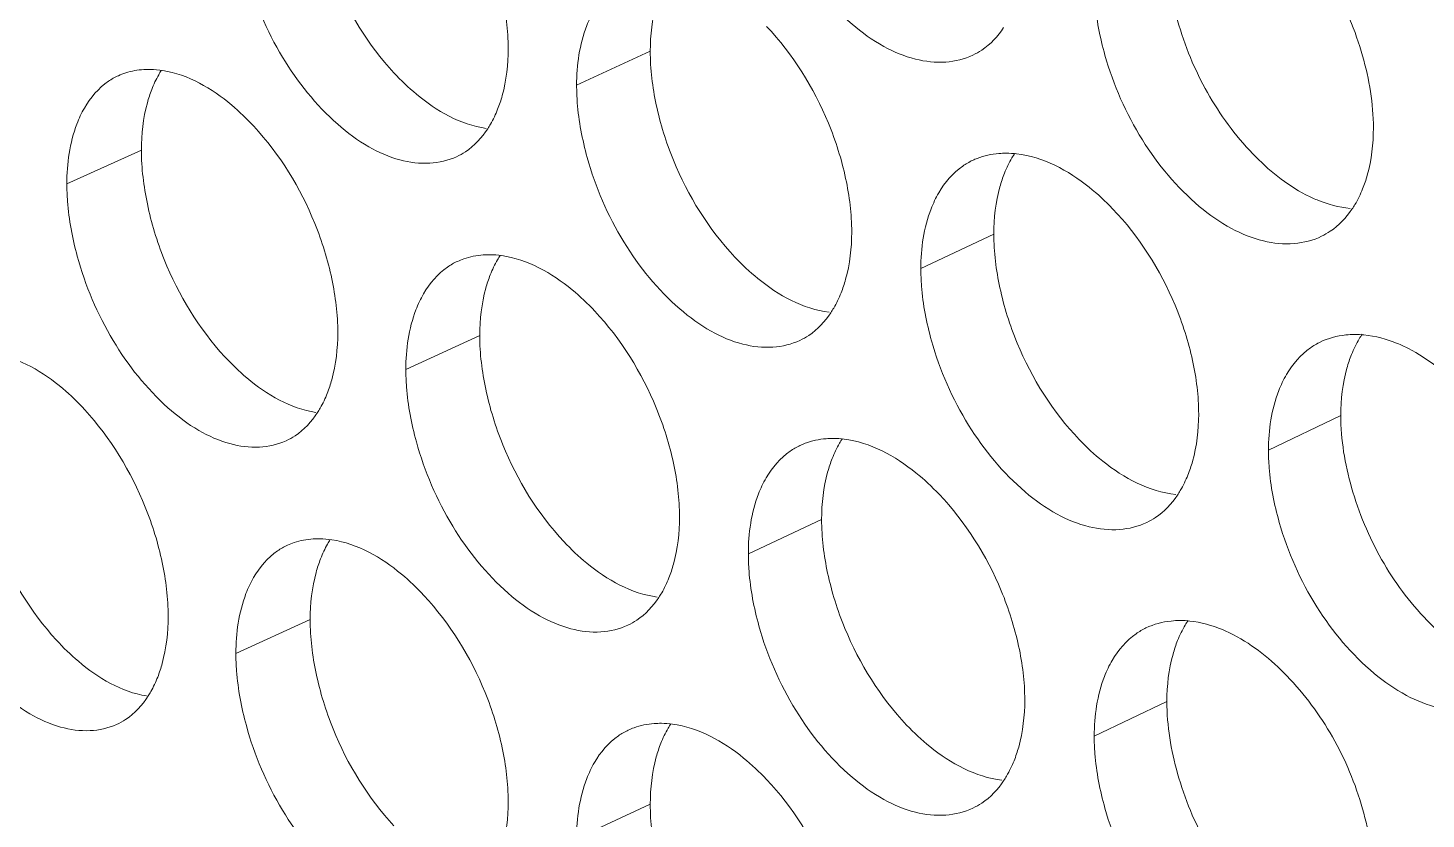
# Model space of a CAD drawing. Header units: millimetres. Extents: x 1177 to 4147, y 93 to 2194.
# Drawn here: x 2562.51 to 2577.12, y 935.38 to 943.65 of the extents above; entities that cross this region are included whole.
import ezdxf

# ---------------------------------------------------------------- set-up
doc = ezdxf.new("R2010")
doc.units = ezdxf.units.MM
doc.header["$LTSCALE"] = 0.1
doc.layers.get('0').update_dxf_attribs({"lineweight": 13})
doc.layers.add('标注', color=251, linetype='Continuous', lineweight=9)

# ---------------------------------------------------------------- blocks, each defined once
blk = doc.blocks.new('02')
at = {"layer": '标注'}
for p, q in [((4439.148, 938.998), (4438.049, 938.487)), ((4431.553, 937.518), (4430.44, 937.015)), ((4444.276, 936.264), (4443.187, 935.749)), ((4436.603, 934.749), (4435.5, 934.241)), ((4449.455, 933.555), (4448.376, 933.035)), ((4441.706, 932.003), (4440.612, 931.49)), ((4434.072, 930.505), (4432.963, 930)), ((4446.859, 929.282), (4445.775, 928.764)), ((4439.148, 927.748), (4438.049, 927.237))]:
    blk.add_line(p, q, dxfattribs=at)
for centre, radius, start, end in [((4431.628, 937.704), 1.017, 107.7472, 114.3481), ((4444.455, 936.062), 1.411, 83.5175, 89.6286), ((4444.413, 936.408), 1.06, 111.219, 115.391), ((4436.739, 934.573), 1.384, 82.0095, 89.1943), ((4436.704, 934.918), 1.034, 109.1713, 114.7632), ((4449.664, 933.335), 1.43, 84.4925, 89.9118), ((4441.831, 932.155), 1.051, 110.5478, 115.181), ((4441.87, 931.81), 1.402, 83.021, 89.4851), ((4434.159, 930.683), 1.026, 108.4653, 114.5554), ((4447.053, 929.071), 1.421, 84.008, 89.7708), ((4439.261, 927.909), 1.043, 109.8653, 114.9718), ((4439.298, 927.563), 1.393, 82.5184, 89.3404)]:
    blk.add_arc(centre, radius, start, end, dxfattribs=at)
for points, knots in [([(4437.028, 939.038), (4437.028, 939.307), (4436.958, 939.866), (4436.622, 940.946), (4436.159, 941.699), (4435.769, 942.117)], [0, 0, 0, 0, 0.238356, 0.494151, 1, 1, 1, 1]), ([(4434.072, 941.755), (4434.072, 941.486), (4434.141, 940.927), (4434.473, 939.847), (4434.934, 939.092), (4435.322, 938.674)], [0, 0, 0, 0, 0.23857, 0.494512, 1, 1, 1, 1]), ([(4440.77, 941.662), (4440.893, 941.22), (4441.255, 940.389), (4441.953, 939.534), (4442.602, 939.062), (4443.082, 938.861), (4443.548, 938.808), (4443.839, 938.88), (4443.965, 938.939)], [0, 0, 0, 0, 0.296459, 0.577388, 0.701761, 0.811885, 0.909764, 1, 1, 1, 1]), ([(4440.77, 941.662), (4440.893, 941.22), (4441.255, 940.389), (4441.953, 939.534), (4442.602, 939.062), (4443.082, 938.861), (4443.548, 938.808), (4443.839, 938.88), (4443.965, 938.939)], [0, 0, 0, 0, 0.296459, 0.577388, 0.701761, 0.811885, 0.909764, 1, 1, 1, 1]), ([(4449.942, 937.85), (4449.942, 938.213), (4449.815, 938.965), (4449.375, 940.017), (4448.716, 940.912), (4448.152, 941.373), (4447.855, 941.528)], [0, 0, 0, 0, 0.247645, 0.51293, 0.771215, 1, 1, 1, 1]), ([(4449.942, 937.85), (4449.942, 938.213), (4449.815, 938.965), (4449.375, 940.017), (4448.716, 940.912), (4448.152, 941.373), (4447.855, 941.528)], [0, 0, 0, 0, 0.247645, 0.51293, 0.771215, 1, 1, 1, 1]), ([(4446.859, 940.532), (4446.859, 940.169), (4446.985, 939.417), (4447.421, 938.364), (4448.076, 937.468), (4448.638, 937.006), (4448.935, 936.852)], [0, 0, 0, 0, 0.247948, 0.513377, 0.771501, 1, 1, 1, 1]), ([(4446.859, 940.532), (4446.859, 940.169), (4446.985, 939.417), (4447.421, 938.364), (4448.076, 937.468), (4448.638, 937.006), (4448.935, 936.852)], [0, 0, 0, 0, 0.247948, 0.513377, 0.771501, 1, 1, 1, 1]), ([(4433.119, 940.171), (4433.24, 939.73), (4433.594, 938.9), (4434.278, 938.041), (4434.915, 937.563), (4435.386, 937.357), (4435.845, 937.297), (4436.132, 937.364), (4436.256, 937.421)], [0, 0, 0, 0, 0.29785, 0.579458, 0.703775, 0.813505, 0.91067, 1, 1, 1, 1]), ([(4445.775, 940.014), (4445.775, 939.927), (4445.79, 939.563), (4445.86, 939.203), (4445.935, 938.936)], [0, 0, 0, 0, 0.238408, 1, 1, 1, 1]), ([(4445.775, 940.014), (4445.775, 939.927), (4445.79, 939.563), (4445.86, 939.203), (4445.935, 938.936)], [0, 0, 0, 0, 0.238408, 1, 1, 1, 1]), ([(4439.306, 939.907), (4439.279, 939.841), (4439.183, 939.547), (4439.148, 939.235), (4439.148, 938.998)], [0, 0, 0, 0, 0.231792, 1, 1, 1, 1]), ([(4438.314, 939.62), (4438.27, 939.543), (4438.104, 939.188), (4438.049, 938.789), (4438.049, 938.487)], [0, 0, 0, 0, 0.22617, 1, 1, 1, 1]), ([(4442.155, 936.295), (4442.155, 936.564), (4442.085, 937.122), (4441.745, 938.201), (4441.276, 938.953), (4440.884, 939.368)], [0, 0, 0, 0, 0.238218, 0.493853, 1, 1, 1, 1]), ([(4443.965, 938.939), (4444.01, 938.961), (4444.191, 939.063), (4444.337, 939.219), (4444.423, 939.349)], [0, 0, 0, 0, 0.243242, 1, 1, 1, 1]), ([(4443.965, 938.939), (4444.01, 938.961), (4444.191, 939.063), (4444.337, 939.219), (4444.423, 939.349)], [0, 0, 0, 0, 0.243242, 1, 1, 1, 1]), ([(4436.87, 938.129), (4436.897, 938.196), (4436.993, 938.489), (4437.028, 938.801), (4437.028, 939.038)], [0, 0, 0, 0, 0.231729, 1, 1, 1, 1]), ([(4439.148, 938.998), (4439.148, 938.729), (4439.218, 938.17), (4439.554, 937.09), (4440.02, 936.338), (4440.411, 935.922)], [0, 0, 0, 0, 0.238432, 0.494215, 1, 1, 1, 1]), ([(4445.935, 938.936), (4446.06, 938.494), (4446.427, 937.662), (4447.134, 936.809), (4447.792, 936.341), (4448.277, 936.144), (4448.748, 936.096), (4449.042, 936.171), (4449.169, 936.232)], [0, 0, 0, 0, 0.295542, 0.576027, 0.700439, 0.810823, 0.909172, 1, 1, 1, 1]), ([(4445.935, 938.936), (4446.06, 938.494), (4446.427, 937.662), (4447.134, 936.809), (4447.792, 936.341), (4448.277, 936.144), (4448.748, 936.096), (4449.042, 936.171), (4449.169, 936.232)], [0, 0, 0, 0, 0.295542, 0.576027, 0.700439, 0.810823, 0.909172, 1, 1, 1, 1]), ([(4431.685, 938.725), (4431.653, 938.725), (4431.53, 938.723), (4431.406, 938.701), (4431.318, 938.673)], [0, 0, 0, 0, 0.25692, 1, 1, 1, 1]), ([(4431.85, 938.71), (4431.836, 938.688), (4431.782, 938.597), (4431.737, 938.501), (4431.708, 938.426)], [0, 0, 0, 0, 0.242162, 1, 1, 1, 1]), ([(4433.231, 937.875), (4433.127, 937.987), (4432.745, 938.359), (4432.252, 938.648), (4431.873, 938.708)], [0, 0, 0, 0, 0.28502, 1, 1, 1, 1]), ([(4435.322, 938.674), (4435.427, 938.561), (4435.814, 938.187), (4436.316, 937.898), (4436.699, 937.844)], [0, 0, 0, 0, 0.285106, 1, 1, 1, 1]), ([(4431.209, 938.631), (4431.157, 938.607), (4430.95, 938.492), (4430.791, 938.302), (4430.702, 938.147)], [0, 0, 0, 0, 0.240568, 1, 1, 1, 1]), ([(4438.049, 938.487), (4438.049, 938.401), (4438.064, 938.037), (4438.133, 937.676), (4438.207, 937.409)], [0, 0, 0, 0, 0.238316, 1, 1, 1, 1]), ([(4431.708, 938.426), (4431.682, 938.36), (4431.587, 938.066), (4431.553, 937.755), (4431.553, 937.518)], [0, 0, 0, 0, 0.231346, 1, 1, 1, 1]), ([(4430.702, 938.147), (4430.658, 938.071), (4430.494, 937.715), (4430.44, 937.317), (4430.44, 937.015)], [0, 0, 0, 0, 0.225445, 1, 1, 1, 1]), ([(4436.723, 937.839), (4436.737, 937.861), (4436.794, 937.954), (4436.84, 938.053), (4436.87, 938.129)], [0, 0, 0, 0, 0.242235, 1, 1, 1, 1]), ([(4434.484, 934.794), (4434.484, 935.063), (4434.414, 935.621), (4434.08, 936.702), (4433.619, 937.457), (4433.231, 937.875)], [0, 0, 0, 0, 0.238425, 0.494301, 1, 1, 1, 1]), ([(4436.256, 937.421), (4436.303, 937.442), (4436.487, 937.545), (4436.636, 937.706), (4436.723, 937.839)], [0, 0, 0, 0, 0.242501, 1, 1, 1, 1]), ([(4449.781, 936.94), (4449.808, 937.006), (4449.907, 937.3), (4449.942, 937.613), (4449.942, 937.85)], [0, 0, 0, 0, 0.232474, 1, 1, 1, 1]), ([(4449.781, 936.94), (4449.808, 937.006), (4449.907, 937.3), (4449.942, 937.613), (4449.942, 937.85)], [0, 0, 0, 0, 0.232474, 1, 1, 1, 1]), ([(4431.553, 937.518), (4431.553, 937.249), (4431.622, 936.69), (4431.952, 935.609), (4432.41, 934.852), (4432.797, 934.433)], [0, 0, 0, 0, 0.238639, 0.494661, 1, 1, 1, 1]), ([(4438.207, 937.409), (4438.329, 936.967), (4438.688, 936.137), (4439.382, 935.28), (4440.027, 934.806), (4440.504, 934.604), (4440.967, 934.549), (4441.257, 934.618), (4441.383, 934.677)], [0, 0, 0, 0, 0.29692, 0.578074, 0.702428, 0.812421, 0.910064, 1, 1, 1, 1]), ([(4444.464, 937.473), (4444.426, 937.473), (4444.279, 937.468), (4444.132, 937.436), (4444.03, 937.396)], [0, 0, 0, 0, 0.257534, 1, 1, 1, 1]), ([(4444.59, 937.473), (4444.575, 937.45), (4444.515, 937.355), (4444.467, 937.254), (4444.435, 937.175)], [0, 0, 0, 0, 0.242329, 1, 1, 1, 1]), ([(4446.05, 936.642), (4445.94, 936.757), (4445.535, 937.134), (4445.01, 937.42), (4444.615, 937.464)], [0, 0, 0, 0, 0.284731, 1, 1, 1, 1]), ([(4443.959, 937.366), (4443.908, 937.341), (4443.703, 937.223), (4443.544, 937.036), (4443.454, 936.881)], [0, 0, 0, 0, 0.241601, 1, 1, 1, 1]), ([(4430.44, 937.015), (4430.44, 936.928), (4430.455, 936.564), (4430.522, 936.203), (4430.595, 935.936)], [0, 0, 0, 0, 0.238227, 1, 1, 1, 1]), ([(4444.435, 937.175), (4444.409, 937.108), (4444.311, 936.814), (4444.276, 936.502), (4444.276, 936.264)], [0, 0, 0, 0, 0.232089, 1, 1, 1, 1]), ([(4443.454, 936.881), (4443.41, 936.805), (4443.243, 936.45), (4443.187, 936.051), (4443.187, 935.749)], [0, 0, 0, 0, 0.226658, 1, 1, 1, 1]), ([(4448.935, 936.852), (4448.99, 936.824), (4449.199, 936.726), (4449.427, 936.663), (4449.595, 936.647)], [0, 0, 0, 0, 0.266559, 1, 1, 1, 1]), ([(4448.935, 936.852), (4448.99, 936.824), (4449.199, 936.726), (4449.427, 936.663), (4449.595, 936.647)], [0, 0, 0, 0, 0.266559, 1, 1, 1, 1]), ([(4449.621, 936.635), (4449.637, 936.658), (4449.698, 936.755), (4449.749, 936.859), (4449.781, 936.94)], [0, 0, 0, 0, 0.242432, 1, 1, 1, 1]), ([(4449.621, 936.635), (4449.637, 936.658), (4449.698, 936.755), (4449.749, 936.859), (4449.781, 936.94)], [0, 0, 0, 0, 0.242432, 1, 1, 1, 1]), ([(4447.334, 933.575), (4447.334, 933.844), (4447.263, 934.402), (4446.92, 935.481), (4446.446, 936.23), (4446.05, 936.642)], [0, 0, 0, 0, 0.238081, 0.493556, 1, 1, 1, 1]), ([(4449.169, 936.232), (4449.213, 936.254), (4449.39, 936.355), (4449.535, 936.508), (4449.621, 936.635)], [0, 0, 0, 0, 0.2437, 1, 1, 1, 1]), ([(4449.169, 936.232), (4449.213, 936.254), (4449.39, 936.355), (4449.535, 936.508), (4449.621, 936.635)], [0, 0, 0, 0, 0.2437, 1, 1, 1, 1]), ([(4441.996, 935.385), (4442.023, 935.452), (4442.12, 935.745), (4442.155, 936.057), (4442.155, 936.295)], [0, 0, 0, 0, 0.232027, 1, 1, 1, 1]), ([(4444.276, 936.264), (4444.276, 935.996), (4444.347, 935.437), (4444.686, 934.358), (4445.157, 933.608), (4445.552, 933.195)], [0, 0, 0, 0, 0.238296, 0.493918, 1, 1, 1, 1]), ([(4436.758, 935.956), (4436.724, 935.957), (4436.59, 935.953), (4436.457, 935.927), (4436.364, 935.895)], [0, 0, 0, 0, 0.257182, 1, 1, 1, 1]), ([(4436.907, 935.947), (4436.893, 935.925), (4436.837, 935.833), (4436.79, 935.734), (4436.76, 935.658)], [0, 0, 0, 0, 0.24222, 1, 1, 1, 1]), ([(4430.595, 935.936), (4430.715, 935.495), (4431.066, 934.666), (4431.746, 933.806), (4432.379, 933.325), (4432.847, 933.117), (4433.303, 933.056), (4433.588, 933.12), (4433.712, 933.177)], [0, 0, 0, 0, 0.298318, 0.580156, 0.704454, 0.814053, 0.910977, 1, 1, 1, 1]), ([(4436.27, 935.857), (4436.219, 935.833), (4436.013, 935.717), (4435.853, 935.528), (4435.764, 935.373)], [0, 0, 0, 0, 0.240997, 1, 1, 1, 1]), ([(4438.32, 935.114), (4438.214, 935.227), (4437.822, 935.601), (4437.316, 935.889), (4436.931, 935.943)], [0, 0, 0, 0, 0.284921, 1, 1, 1, 1]), ([(4440.411, 935.922), (4440.518, 935.808), (4440.914, 935.432), (4441.429, 935.145), (4441.819, 935.097)], [0, 0, 0, 0, 0.284983, 1, 1, 1, 1]), ([(4443.187, 935.749), (4443.187, 935.662), (4443.202, 935.298), (4443.271, 934.938), (4443.346, 934.671)], [0, 0, 0, 0, 0.238377, 1, 1, 1, 1]), ([(4436.76, 935.658), (4436.734, 935.591), (4436.638, 935.298), (4436.603, 934.986), (4436.603, 934.749)], [0, 0, 0, 0, 0.231643, 1, 1, 1, 1]), ([(4435.764, 935.373), (4435.72, 935.296), (4435.555, 934.941), (4435.5, 934.543), (4435.5, 934.241)], [0, 0, 0, 0, 0.225927, 1, 1, 1, 1]), ([(4441.844, 935.089), (4441.858, 935.112), (4441.917, 935.206), (4441.965, 935.307), (4441.996, 935.385)], [0, 0, 0, 0, 0.242305, 1, 1, 1, 1]), ([(4439.585, 932.038), (4439.585, 932.307), (4439.515, 932.866), (4439.177, 933.945), (4438.711, 934.698), (4438.32, 935.114)], [0, 0, 0, 0, 0.238287, 0.494002, 1, 1, 1, 1]), ([(4441.383, 934.677), (4441.428, 934.699), (4441.61, 934.801), (4441.757, 934.958), (4441.844, 935.089)], [0, 0, 0, 0, 0.243002, 1, 1, 1, 1]), ([(4434.327, 933.885), (4434.353, 933.952), (4434.449, 934.245), (4434.484, 934.557), (4434.484, 934.794)], [0, 0, 0, 0, 0.23158, 1, 1, 1, 1]), ([(4436.603, 934.749), (4436.603, 934.479), (4436.673, 933.921), (4437.007, 932.841), (4437.47, 932.087), (4437.86, 931.67)], [0, 0, 0, 0, 0.238501, 0.494363, 1, 1, 1, 1]), ([(4449.666, 934.765), (4449.62, 934.765), (4449.443, 934.756), (4449.267, 934.709), (4449.148, 934.652)], [0, 0, 0, 0, 0.258394, 1, 1, 1, 1]), ([(4449.775, 934.77), (4449.76, 934.747), (4449.699, 934.65), (4449.648, 934.547), (4449.616, 934.466)], [0, 0, 0, 0, 0.242417, 1, 1, 1, 1]), ([(4450.466, 934.554), (4450.411, 934.582), (4450.2, 934.68), (4449.971, 934.742), (4449.801, 934.758)], [0, 0, 0, 0, 0.266613, 1, 1, 1, 1]), ([(4443.346, 934.671), (4443.47, 934.229), (4443.834, 933.398), (4444.537, 932.544), (4445.19, 932.073), (4445.673, 931.875), (4446.142, 931.824), (4446.434, 931.897), (4446.561, 931.958)], [0, 0, 0, 0, 0.295999, 0.576706, 0.701098, 0.811352, 0.909467, 1, 1, 1, 1]), ([(4449.148, 934.652), (4449.097, 934.627), (4448.894, 934.508), (4448.735, 934.321), (4448.645, 934.167)], [0, 0, 0, 0, 0.241979, 1, 1, 1, 1]), ([(4452.564, 930.881), (4452.564, 931.244), (4452.436, 931.996), (4451.993, 933.047), (4451.331, 933.941), (4450.765, 934.4), (4450.466, 934.554)], [0, 0, 0, 0, 0.24746, 0.512581, 0.770891, 1, 1, 1, 1]), ([(4430.706, 933.64), (4430.604, 933.752), (4430.226, 934.121), (4429.739, 934.412), (4429.364, 934.474)], [0, 0, 0, 0, 0.285061, 1, 1, 1, 1]), ([(4432.797, 934.433), (4432.9, 934.321), (4433.283, 933.948), (4433.779, 933.658), (4434.158, 933.601)], [0, 0, 0, 0, 0.285159, 1, 1, 1, 1]), ([(4449.616, 934.466), (4449.589, 934.4), (4449.491, 934.106), (4449.455, 933.793), (4449.455, 933.555)], [0, 0, 0, 0, 0.232387, 1, 1, 1, 1]), ([(4435.5, 934.241), (4435.5, 934.154), (4435.515, 933.79), (4435.583, 933.429), (4435.657, 933.162)], [0, 0, 0, 0, 0.238286, 1, 1, 1, 1]), ([(4448.645, 934.167), (4448.6, 934.09), (4448.432, 933.736), (4448.376, 933.336), (4448.376, 933.035)], [0, 0, 0, 0, 0.227147, 1, 1, 1, 1]), ([(4434.182, 933.598), (4434.196, 933.62), (4434.251, 933.712), (4434.297, 933.81), (4434.327, 933.885)], [0, 0, 0, 0, 0.242205, 1, 1, 1, 1]), ([(4431.952, 930.555), (4431.952, 930.824), (4431.883, 931.383), (4431.551, 932.464), (4431.092, 933.22), (4430.706, 933.64)], [0, 0, 0, 0, 0.238495, 0.494451, 1, 1, 1, 1]), ([(4433.712, 933.177), (4433.759, 933.198), (4433.945, 933.301), (4434.095, 933.463), (4434.182, 933.598)], [0, 0, 0, 0, 0.242239, 1, 1, 1, 1]), ([(4447.173, 932.665), (4447.2, 932.732), (4447.299, 933.026), (4447.334, 933.338), (4447.334, 933.575)], [0, 0, 0, 0, 0.232325, 1, 1, 1, 1]), ([(4449.455, 933.555), (4449.455, 933.192), (4449.582, 932.44), (4450.02, 931.389), (4450.678, 930.494), (4451.243, 930.034), (4451.541, 929.88)], [0, 0, 0, 0, 0.247764, 0.513029, 0.771178, 1, 1, 1, 1]), ([(4429.047, 933.286), (4429.047, 933.017), (4429.116, 932.458), (4429.444, 931.377), (4429.9, 930.619), (4430.284, 930.199)], [0, 0, 0, 0, 0.238709, 0.494811, 1, 1, 1, 1]), ([(4435.657, 933.162), (4435.778, 932.72), (4436.135, 931.891), (4436.823, 931.033), (4437.464, 930.557), (4437.939, 930.352), (4438.399, 930.295), (4438.688, 930.363), (4438.813, 930.421)], [0, 0, 0, 0, 0.297384, 0.578764, 0.7031, 0.812961, 0.910366, 1, 1, 1, 1]), ([(4441.383, 933.107), (4441.332, 933.083), (4441.127, 932.965), (4440.967, 932.777), (4440.878, 932.622)], [0, 0, 0, 0, 0.241405, 1, 1, 1, 1]), ([(4441.883, 933.212), (4441.846, 933.212), (4441.703, 933.207), (4441.561, 933.177), (4441.462, 933.14)], [0, 0, 0, 0, 0.257421, 1, 1, 1, 1]), ([(4442.016, 933.208), (4442.001, 933.186), (4441.943, 933.092), (4441.895, 932.991), (4441.864, 932.913)], [0, 0, 0, 0, 0.24229, 1, 1, 1, 1]), ([(4443.46, 932.377), (4443.352, 932.491), (4442.951, 932.867), (4442.433, 933.154), (4442.04, 933.201)], [0, 0, 0, 0, 0.2848, 1, 1, 1, 1]), ([(4445.552, 933.195), (4445.662, 933.08), (4446.067, 932.701), (4446.594, 932.416), (4446.991, 932.374)], [0, 0, 0, 0, 0.28484, 1, 1, 1, 1]), ([(4448.376, 933.035), (4448.376, 932.948), (4448.391, 932.584), (4448.461, 932.224), (4448.537, 931.958)], [0, 0, 0, 0, 0.238439, 1, 1, 1, 1]), ([(4441.864, 932.913), (4441.838, 932.846), (4441.74, 932.553), (4441.706, 932.24), (4441.706, 932.003)], [0, 0, 0, 0, 0.231941, 1, 1, 1, 1]), ([(4440.878, 932.622), (4440.833, 932.546), (4440.667, 932.191), (4440.612, 931.792), (4440.612, 931.49)], [0, 0, 0, 0, 0.226413, 1, 1, 1, 1]), ([(4447.016, 932.364), (4447.031, 932.387), (4447.092, 932.483), (4447.141, 932.586), (4447.173, 932.665)], [0, 0, 0, 0, 0.242387, 1, 1, 1, 1]), ([(4444.738, 929.307), (4444.738, 929.576), (4444.667, 930.134), (4444.326, 931.213), (4443.855, 931.963), (4443.46, 932.377)], [0, 0, 0, 0, 0.23815, 0.493704, 1, 1, 1, 1]), ([(4446.561, 931.958), (4446.606, 931.979), (4446.784, 932.081), (4446.93, 932.235), (4447.016, 932.364)], [0, 0, 0, 0, 0.243475, 1, 1, 1, 1]), ([(4439.427, 931.129), (4439.453, 931.196), (4439.55, 931.489), (4439.585, 931.801), (4439.585, 932.038)], [0, 0, 0, 0, 0.231878, 1, 1, 1, 1]), ([(4441.706, 932.003), (4441.706, 931.734), (4441.776, 931.176), (4442.114, 930.096), (4442.582, 929.345), (4442.975, 928.93)], [0, 0, 0, 0, 0.238364, 0.494066, 1, 1, 1, 1]), ([(4448.537, 931.958), (4448.662, 931.515), (4449.032, 930.682), (4449.744, 929.831), (4450.405, 929.365), (4450.894, 929.17), (4451.368, 929.124), (4451.662, 929.201), (4451.79, 929.263)], [0, 0, 0, 0, 0.295087, 0.575352, 0.699785, 0.810298, 0.90888, 1, 1, 1, 1]), ([(4428.084, 931.706), (4428.203, 931.266), (4428.552, 930.437), (4429.226, 929.576), (4429.855, 929.094), (4430.321, 928.884), (4430.774, 928.82), (4431.058, 928.883), (4431.182, 928.939)], [0, 0, 0, 0, 0.298788, 0.580857, 0.705138, 0.814605, 0.911286, 1, 1, 1, 1]), ([(4433.733, 931.616), (4433.681, 931.592), (4433.475, 931.476), (4433.315, 931.287), (4433.226, 931.132)], [0, 0, 0, 0, 0.240785, 1, 1, 1, 1]), ([(4434.215, 931.712), (4434.182, 931.713), (4434.053, 931.71), (4433.925, 931.686), (4433.835, 931.656)], [0, 0, 0, 0, 0.257054, 1, 1, 1, 1]), ([(4434.372, 931.7), (4434.358, 931.679), (4434.303, 931.587), (4434.257, 931.49), (4434.228, 931.414)], [0, 0, 0, 0, 0.242189, 1, 1, 1, 1]), ([(4435.769, 930.867), (4435.664, 930.979), (4435.277, 931.352), (4434.778, 931.641), (4434.396, 931.697)], [0, 0, 0, 0, 0.284973, 1, 1, 1, 1]), ([(4437.86, 931.67), (4437.966, 931.556), (4438.358, 931.181), (4438.866, 930.893), (4439.253, 930.842)], [0, 0, 0, 0, 0.285047, 1, 1, 1, 1]), ([(4434.228, 931.414), (4434.202, 931.348), (4434.106, 931.054), (4434.072, 930.742), (4434.072, 930.505)], [0, 0, 0, 0, 0.231495, 1, 1, 1, 1]), ([(4440.612, 931.49), (4440.612, 931.403), (4440.627, 931.04), (4440.696, 930.679), (4440.77, 930.412)], [0, 0, 0, 0, 0.238347, 1, 1, 1, 1]), ([(4433.226, 931.132), (4433.182, 931.056), (4433.018, 930.7), (4432.963, 930.302), (4432.963, 930)], [0, 0, 0, 0, 0.225686, 1, 1, 1, 1]), ([(4439.277, 930.836), (4439.291, 930.859), (4439.349, 930.952), (4439.396, 931.052), (4439.427, 931.129)], [0, 0, 0, 0, 0.242268, 1, 1, 1, 1]), ([(4437.028, 927.788), (4437.028, 928.057), (4436.958, 928.616), (4436.622, 929.696), (4436.159, 930.449), (4435.769, 930.867)], [0, 0, 0, 0, 0.238356, 0.494151, 1, 1, 1, 1]), ([(4438.813, 930.421), (4438.859, 930.443), (4439.042, 930.545), (4439.19, 930.704), (4439.277, 930.836)], [0, 0, 0, 0, 0.242755, 1, 1, 1, 1]), ([(4431.796, 929.647), (4431.822, 929.714), (4431.918, 930.007), (4431.952, 930.318), (4431.952, 930.555)], [0, 0, 0, 0, 0.231431, 1, 1, 1, 1]), ([(4434.072, 930.505), (4434.072, 930.236), (4434.141, 929.677), (4434.473, 928.597), (4434.934, 927.842), (4435.322, 927.424)], [0, 0, 0, 0, 0.23857, 0.494512, 1, 1, 1, 1]), ([(4440.77, 930.412), (4440.893, 929.97), (4441.255, 929.139), (4441.953, 928.284), (4442.602, 927.812), (4443.082, 927.611), (4443.548, 927.558), (4443.839, 927.63), (4443.965, 927.689)], [0, 0, 0, 0, 0.296459, 0.577388, 0.701761, 0.811885, 0.909764, 1, 1, 1, 1]), ([(4446.547, 930.381), (4446.496, 930.356), (4446.292, 930.238), (4446.133, 930.05), (4446.043, 929.896)], [0, 0, 0, 0, 0.241792, 1, 1, 1, 1]), ([(4447.059, 930.491), (4447.013, 930.491), (4446.838, 930.483), (4446.665, 930.437), (4446.547, 930.381)], [0, 0, 0, 0, 0.258386, 1, 1, 1, 1]), ([(4447.176, 930.493), (4447.161, 930.471), (4447.101, 930.375), (4447.051, 930.272), (4447.019, 930.193)], [0, 0, 0, 0, 0.242372, 1, 1, 1, 1]), ([(4447.855, 930.278), (4447.8, 930.306), (4447.593, 930.403), (4447.368, 930.466), (4447.201, 930.483)], [0, 0, 0, 0, 0.266572, 1, 1, 1, 1]), ([(4430.284, 930.199), (4430.387, 930.087), (4430.765, 929.716), (4431.254, 929.425), (4431.631, 929.365)], [0, 0, 0, 0, 0.285206, 1, 1, 1, 1]), ([(4447.019, 930.193), (4446.993, 930.126), (4446.895, 929.832), (4446.859, 929.519), (4446.859, 929.282)], [0, 0, 0, 0, 0.232238, 1, 1, 1, 1]), ([(4449.942, 926.6), (4449.942, 926.963), (4449.815, 927.715), (4449.375, 928.767), (4448.716, 929.662), (4448.152, 930.123), (4447.855, 930.278)], [0, 0, 0, 0, 0.247645, 0.51293, 0.771215, 1, 1, 1, 1]), ([(4432.963, 930), (4432.963, 929.913), (4432.978, 929.549), (4433.046, 929.188), (4433.119, 928.921)], [0, 0, 0, 0, 0.238256, 1, 1, 1, 1]), ([(4446.043, 929.896), (4445.998, 929.819), (4445.831, 929.465), (4445.775, 929.066), (4445.775, 928.764)], [0, 0, 0, 0, 0.226902, 1, 1, 1, 1]), ([(4431.654, 929.364), (4431.667, 929.385), (4431.722, 929.476), (4431.767, 929.573), (4431.796, 929.647)], [0, 0, 0, 0, 0.242178, 1, 1, 1, 1]), ([(4431.182, 928.939), (4431.229, 928.96), (4431.417, 929.063), (4431.567, 929.227), (4431.654, 929.364)], [0, 0, 0, 0, 0.241969, 1, 1, 1, 1]), ([(4444.578, 928.397), (4444.605, 928.464), (4444.703, 928.757), (4444.738, 929.07), (4444.738, 929.307)], [0, 0, 0, 0, 0.232176, 1, 1, 1, 1]), ([(4446.859, 929.282), (4446.859, 928.919), (4446.985, 928.167), (4447.421, 927.114), (4448.076, 926.218), (4448.638, 925.756), (4448.935, 925.602)], [0, 0, 0, 0, 0.247948, 0.513377, 0.771501, 1, 1, 1, 1]), ([(4433.119, 928.921), (4433.24, 928.48), (4433.594, 927.65), (4434.278, 926.791), (4434.915, 926.313), (4435.386, 926.107), (4435.845, 926.047), (4436.132, 926.114), (4436.256, 926.171)], [0, 0, 0, 0, 0.29785, 0.579458, 0.703775, 0.813505, 0.91067, 1, 1, 1, 1]), ([(4438.82, 928.854), (4438.769, 928.83), (4438.563, 928.713), (4438.404, 928.524), (4438.314, 928.37)], [0, 0, 0, 0, 0.241203, 1, 1, 1, 1]), ([(4439.314, 928.956), (4439.278, 928.956), (4439.14, 928.952), (4439.003, 928.924), (4438.906, 928.889)], [0, 0, 0, 0, 0.257304, 1, 1, 1, 1]), ([(4439.455, 928.95), (4439.441, 928.928), (4439.383, 928.834), (4439.336, 928.735), (4439.306, 928.657)], [0, 0, 0, 0, 0.242253, 1, 1, 1, 1]), ([(4440.884, 928.118), (4440.776, 928.231), (4440.38, 928.606), (4439.868, 928.893), (4439.479, 928.944)], [0, 0, 0, 0, 0.284863, 1, 1, 1, 1]), ([(4442.975, 928.93), (4443.084, 928.816), (4443.484, 928.438), (4444.005, 928.152), (4444.398, 928.107)], [0, 0, 0, 0, 0.284914, 1, 1, 1, 1]), ([(4439.306, 928.657), (4439.279, 928.591), (4439.183, 928.297), (4439.148, 927.985), (4439.148, 927.748)], [0, 0, 0, 0, 0.231792, 1, 1, 1, 1]), ([(4445.775, 928.764), (4445.775, 928.677), (4445.79, 928.313), (4445.86, 927.953), (4445.935, 927.686)], [0, 0, 0, 0, 0.238408, 1, 1, 1, 1]), ([(4438.314, 928.37), (4438.27, 928.293), (4438.104, 927.938), (4438.049, 927.539), (4438.049, 927.237)], [0, 0, 0, 0, 0.22617, 1, 1, 1, 1]), ([(4444.423, 928.099), (4444.438, 928.121), (4444.498, 928.217), (4444.547, 928.318), (4444.578, 928.397)], [0, 0, 0, 0, 0.242345, 1, 1, 1, 1]), ([(4442.155, 925.045), (4442.155, 925.314), (4442.085, 925.872), (4441.745, 926.951), (4441.276, 927.703), (4440.884, 928.118)], [0, 0, 0, 0, 0.238218, 0.493853, 1, 1, 1, 1]), ([(4443.965, 927.689), (4444.01, 927.711), (4444.191, 927.813), (4444.337, 927.969), (4444.423, 928.099)], [0, 0, 0, 0, 0.243242, 1, 1, 1, 1]), ([(4436.87, 926.879), (4436.897, 926.946), (4436.993, 927.239), (4437.028, 927.551), (4437.028, 927.788)], [0, 0, 0, 0, 0.231729, 1, 1, 1, 1]), ([(4439.148, 927.748), (4439.148, 927.479), (4439.218, 926.92), (4439.554, 925.84), (4440.02, 925.088), (4440.411, 924.672)], [0, 0, 0, 0, 0.238432, 0.494215, 1, 1, 1, 1]), ([(4445.935, 927.686), (4446.06, 927.244), (4446.427, 926.412), (4447.134, 925.559), (4447.792, 925.091), (4448.277, 924.894), (4448.748, 924.846), (4449.042, 924.921), (4449.169, 924.982)], [0, 0, 0, 0, 0.295542, 0.576027, 0.700439, 0.810823, 0.909172, 1, 1, 1, 1])]:
    blk.add_open_spline(points, degree=3, knots=knots, dxfattribs=at)
for points in [[(4431.873, 938.708), (4431.811, 938.718), (4431.748, 938.724), (4431.685, 938.725)], [(4434.396, 931.697), (4434.336, 931.706), (4434.275, 931.712), (4434.215, 931.712)]]:
    blk.add_open_spline(points, degree=3, dxfattribs=at)

msp = doc.modelspace()

# ---------------------------------------------------------------- block references
at = {"xscale": 0.7, "yscale": 0.7, "zscale": 0.7}
msp.add_blockref('02', (-538.391, 286.112), dxfattribs=at)

doc.saveas('drawing.dxf')
